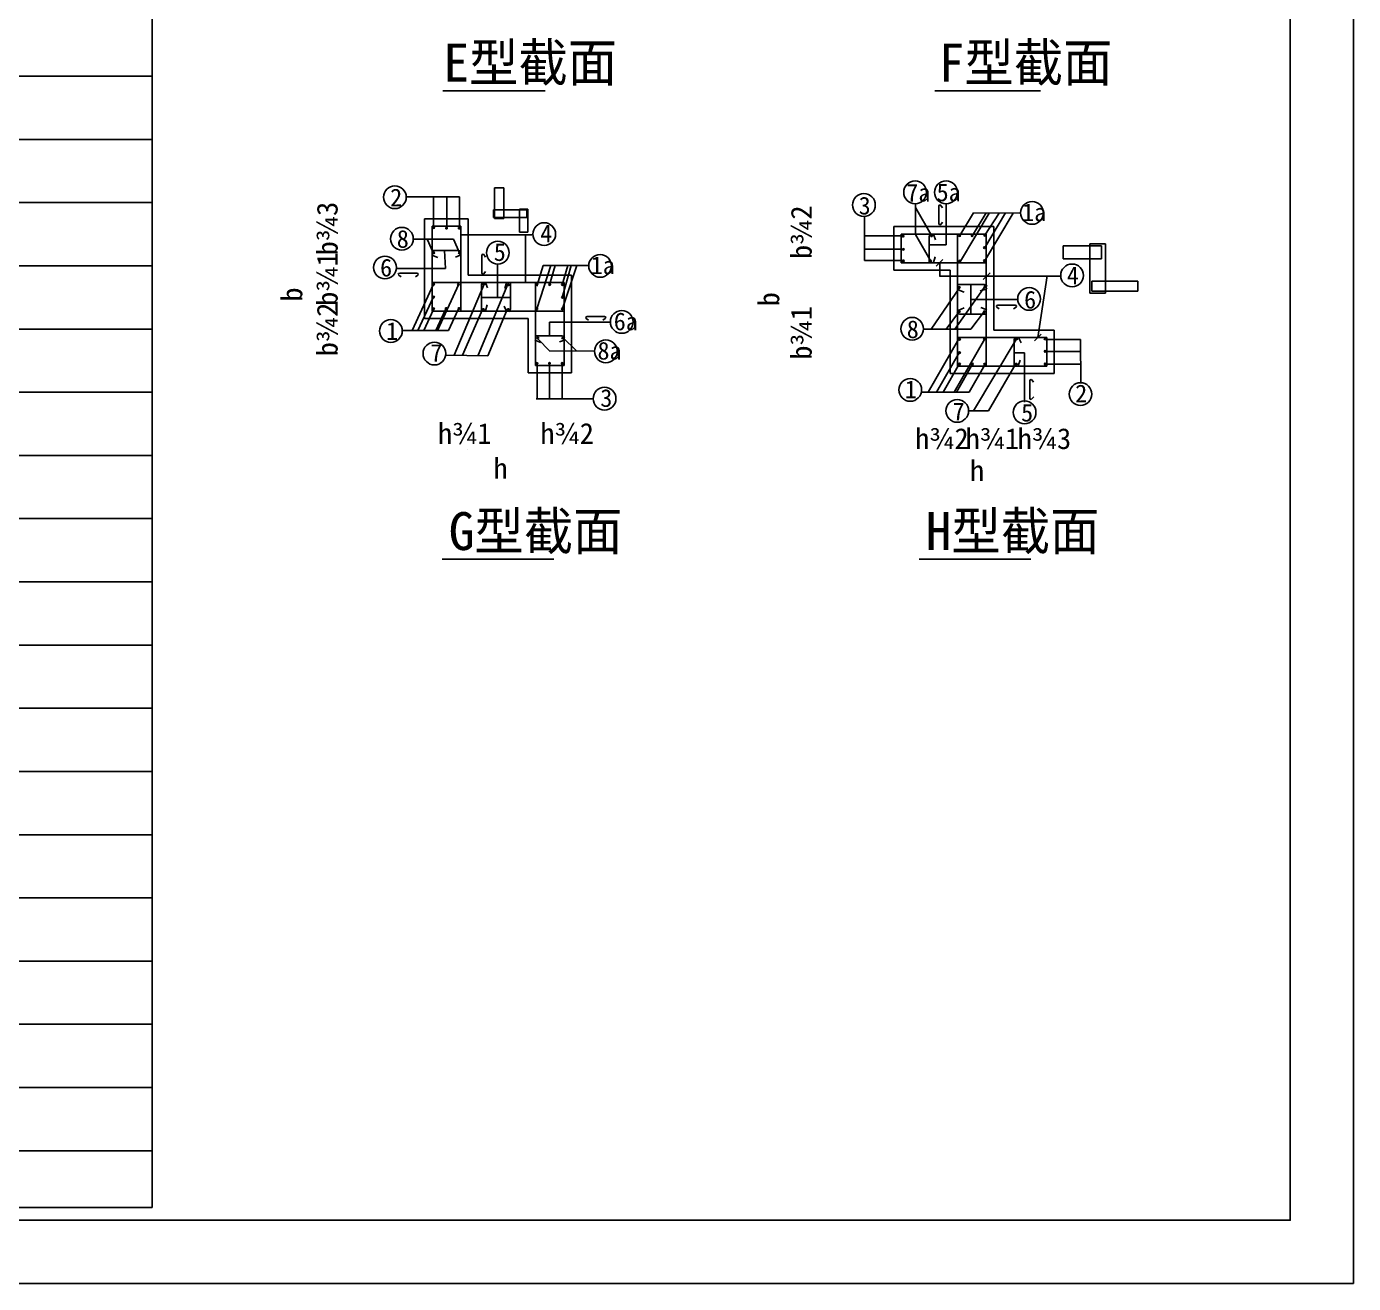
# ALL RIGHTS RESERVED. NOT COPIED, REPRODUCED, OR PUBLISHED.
# Model space of a CAD drawing. Header units: metres. Extents: x 2966 to 62366, y 6132 to 48032.
# Drawn here: x 41371 to 62366, y 6132 to 26017 of the extents above; entities that cross this region are included whole.
import ezdxf

# ---------------------------------------------------------------- set-up
doc = ezdxf.new("R2010")
doc.units = ezdxf.units.M
for name, color, linetype in [('BIAO', 3, 'Continuous'), ('DIM', 1, 'Continuous'), ('S-BAR', 1, 'Continuous'), ('S-THIN', 3, 'Continuous'), ('S-TXT', 7, 'Continuous'), ('TK', 7, 'Continuous'), ('Z', 4, 'Continuous')]:
    doc.layers.add(name, color=color, linetype=linetype)

msp = doc.modelspace()

# ---------------------------------------------------------------- linework, layer by layer
at = {"layer": 'BIAO'}
for p, q in [((43357.77, 46831.92), (43357.77, 7331.92)), ((43357.77, 25231.92), (24143.77, 25231.92)), ((43357.77, 24231.92), (24143.77, 24231.92)), ((43357.77, 23231.92), (24143.77, 23231.92)), ((43357.77, 22231.92), (24143.77, 22231.92)), ((43357.77, 21231.92), (24143.77, 21231.92)), ((43357.77, 20231.92), (24143.77, 20231.92)), ((43357.77, 19231.92), (24143.77, 19231.92)), ((43357.77, 18231.92), (24143.77, 18231.92)), ((43357.77, 17231.92), (24143.77, 17231.92)), ((43357.77, 16231.92), (24143.77, 16231.92)), ((43357.77, 15231.92), (24143.77, 15231.92)), ((43357.77, 14231.92), (24143.77, 14231.92)), ((43357.77, 13231.92), (24143.77, 13231.92)), ((43357.77, 12231.92), (24143.77, 12231.92)), ((43357.77, 11231.92), (24143.77, 11231.92)), ((43357.77, 10231.92), (24143.77, 10231.92)), ((43357.77, 9231.92), (24143.77, 9231.92)), ((43357.77, 8231.92), (24143.77, 8231.92)), ((43357.77, 7331.92), (24143.77, 7331.92))]:
    msp.add_line(p, q, dxfattribs=at)
at = {"layer": 'DIM'}
for p, q in [((48220.25, 23323.39), (47375.06, 23323.39)), ((47808.22, 22849.65), (47808.22, 23323.39)), ((48019.09, 22839.09), (48019.09, 23323.39)), ((48220.25, 22839.09), (48220.25, 23323.39)), ((55434.2, 22726.74), (55434.2, 23222.17)), ((55684.2, 22723.01), (55434.2, 23156.02)), ((55809.26, 23190.37), (55804.74, 23173.39)), ((55804.74, 23173.39), (55804.74, 22901.89)), ((55804.74, 22901.89), (55804.74, 23173.39)), ((55822.84, 23197.16), (55809.26, 23190.37)), ((55823.48, 23197.16), (55834.79, 23188.1)), ((55834.79, 23188.1), (55862.36, 23150.76)), ((55923.96, 22563.28), (55923.96, 23222.17)), ((54631.13, 22313.7), (54631.13, 23012.28)), ((55809.26, 22884.92), (55804.74, 22901.89)), ((55822.84, 22878.12), (55809.26, 22884.92)), ((55823.48, 22878.12), (55834.79, 22887.18)), ((55834.79, 22887.18), (55863.28, 22923.59)), ((56139.56, 22710.75), (56356.13, 23070.32)), ((56146.14, 22307.43), (56603.17, 23066.89)), ((56338.12, 22710.75), (56554.7, 23070.32)), ((56356.13, 23070.32), (57094.88, 23066.89)), ((56525.75, 22511.49), (56860.64, 23067.97)), ((56525.75, 22307.43), (56982.79, 23066.89)), ((56535.94, 22714.14), (56759.34, 23066.89)), ((48234.35, 22721.82), (49366.97, 22721.82)), ((49263.63, 22721.54), (49263.63, 21967.8)), ((55224.66, 22705.01), (54631.13, 22705.01)), ((55684.2, 22293.73), (55434.2, 22726.74)), ((55662.22, 22719.77), (55655.04, 22692.82)), ((55655.04, 22692.82), (55655.04, 22281.62)), ((55683.77, 22730.55), (55662.22, 22719.77)), ((55708.84, 22730.55), (55726.8, 22716.18)), ((55726.8, 22716.18), (55754.2, 22645.01)), ((48125.74, 22651.47), (47495.34, 22651.47)), ((47808.22, 22427.34), (47713.71, 22640.92)), ((48207.13, 22473.43), (47783.4, 22473.43)), ((47985.42, 22473.43), (47998.92, 22190.59)), ((48220.25, 22437.89), (48125.74, 22651.47)), ((48234.07, 22466.25), (48207.13, 22473.43)), ((48244.85, 22444.7), (48234.07, 22466.25)), ((55244.64, 22494.11), (54631.13, 22494.11)), ((55664.22, 22563.28), (55923.96, 22563.28)), ((48230.48, 22401.67), (48159.58, 22367.52)), ((48244.85, 22419.62), (48230.48, 22401.67)), ((48579.87, 22410.6), (48575.35, 22393.62)), ((48575.35, 22122.13), (48575.35, 22393.62)), ((48575.35, 22393.62), (48575.35, 22122.13)), ((48593.45, 22417.39), (48579.87, 22410.6)), ((48594.08, 22417.39), (48605.4, 22408.34)), ((48605.4, 22408.34), (48632.97, 22370.99)), ((48822.44, 22259.19), (48822.44, 21724.2)), ((55244.64, 22313.7), (54631.13, 22313.7)), ((55749.46, 22374.4), (55721.69, 22283.45)), ((55821.03, 22276.75), (55821.03, 22068.34)), ((47998.92, 22190.59), (47228.93, 22190.59)), ((47250.94, 22097.52), (47257.73, 22111.1)), ((47250.94, 22096.89), (47259.99, 22085.57)), ((47257.73, 22111.1), (47274.71, 22115.62)), ((47259.99, 22085.57), (47296.41, 22057.08)), ((47274.71, 22115.62), (47546.21, 22115.62)), ((47546.21, 22115.62), (47274.71, 22115.62)), ((47560.92, 22085.57), (47523.57, 22058)), ((47563.18, 22111.1), (47546.21, 22115.62)), ((47569.97, 22096.89), (47560.92, 22085.57)), ((47569.97, 22097.52), (47563.18, 22111.1)), ((48579.87, 22105.15), (48575.35, 22122.13)), ((48593.45, 22098.36), (48579.87, 22105.15)), ((48594.08, 22098.36), (48605.4, 22107.41)), ((48605.4, 22107.41), (48633.89, 22143.82)), ((49445.77, 21551.05), (49668.3, 22237.2)), ((49445.77, 21910.01), (49544.29, 22237.2)), ((49544.29, 22237.2), (50263.06, 22237.2)), ((49646.08, 21931.12), (49732.41, 22237.2)), ((49847.23, 21730.09), (49990.27, 22237.2)), ((49847.23, 21540.49), (50075.86, 22237.2)), ((49847.23, 21931.12), (49933.56, 22237.2)), ((55815.03, 22068.34), (57736.5, 22068.34)), ((57371.41, 21096.13), (57517.9, 22071.38)), ((47808.22, 21941.68), (47471.15, 21207.47)), ((48209.13, 21941.68), (47872.06, 21207.47)), ((48608.92, 21941.68), (48138.41, 20818.49)), ((48987.59, 21941.68), (48517.08, 20818.49)), ((48574.89, 21957.35), (48567.71, 21930.41)), ((48567.71, 21930.41), (48567.71, 21519.2)), ((48596.44, 21968.13), (48574.89, 21957.35)), ((48621.51, 21968.13), (48639.47, 21953.76)), ((48639.47, 21953.76), (48662.24, 21884.95)), ((49030.6, 21549.24), (49030.6, 21960.44)), ((56142.28, 21899.59), (55684.7, 21230.53)), ((56539.54, 21911.95), (56059.66, 21231.73)), ((56529.07, 21935.44), (56105.33, 21935.44)), ((56313.57, 21935.44), (56313.57, 21465.61)), ((56552.42, 21863.68), (56457.8, 21834.44)), ((56556.01, 21928.26), (56529.07, 21935.44)), ((56566.79, 21881.63), (56552.42, 21863.68)), ((56566.79, 21906.71), (56556.01, 21928.26)), ((47808.22, 21740.65), (47563.44, 21207.47)), ((48567.71, 21730.53), (49030.6, 21730.53)), ((56315.1, 21696.56), (57056.3, 21696.56)), ((47807.66, 21540.49), (47657.69, 21207.47)), ((47997.41, 21540.49), (47847.43, 21207.47)), ((48198.56, 21540.49), (48048.59, 21207.47)), ((48586.13, 21540.49), (48269.41, 20818.49)), ((48977.02, 21540.49), (48671.42, 20807.36)), ((48958.84, 21525.88), (48926.54, 21594.7)), ((48976.8, 21511.51), (48958.84, 21525.88)), ((49001.87, 21511.51), (49023.42, 21522.29)), ((49023.42, 21522.29), (49030.6, 21549.24)), ((50218.37, 21410.98), (50225.16, 21424.56)), ((50225.16, 21424.56), (50242.14, 21429.08)), ((50242.14, 21429.08), (50513.63, 21429.08)), ((50513.63, 21429.08), (50242.14, 21429.08)), ((50530.61, 21424.56), (50513.63, 21429.08)), ((50537.4, 21410.98), (50530.61, 21424.56)), ((56132.78, 21515.83), (55919.88, 21230.96)), ((56096.34, 21519.41), (56110.7, 21537.37)), ((56096.34, 21494.33), (56107.12, 21472.78)), ((56107.12, 21472.78), (56134.06, 21465.61)), ((56110.7, 21525.52), (56205.33, 21566.61)), ((56134.06, 21465.61), (56557.79, 21465.61)), ((56527.2, 21514.97), (56314.31, 21230.1)), ((56716.62, 21590.11), (56723.41, 21603.68)), ((56716.62, 21589.47), (56725.67, 21578.16)), ((56723.41, 21603.68), (56740.39, 21608.2)), ((56725.67, 21578.16), (56762.08, 21549.67)), ((57011.88, 21608.2), (56740.39, 21608.2)), ((56740.39, 21608.2), (57011.88, 21608.2)), ((57026.6, 21578.16), (56989.25, 21550.58)), ((57028.86, 21603.68), (57011.88, 21608.2)), ((57035.65, 21589.47), (57026.6, 21578.16)), ((57035.65, 21590.11), (57028.86, 21603.68)), ((48048.59, 21207.47), (47326.24, 21207.47)), ((49643.14, 21123.2), (49646.5, 21339.89)), ((49646.5, 21339.89), (50594.86, 21339.89)), ((50218.37, 21410.35), (50227.42, 21399.04)), ((50227.42, 21399.04), (50263.83, 21370.54)), ((50528.35, 21399.04), (50491, 21371.46)), ((50537.4, 21410.35), (50528.35, 21399.04)), ((56314.31, 21230.1), (55558.59, 21230.1)), ((49843.94, 21123.81), (49420.2, 21123.81)), ((49458.6, 21075.95), (49652.13, 20882.56)), ((49867.29, 21052.04), (49805.97, 21027.39)), ((49870.88, 21116.63), (49843.94, 21123.81)), ((49857.8, 21097.06), (50070.45, 20884.55)), ((49881.66, 21070), (49867.29, 21052.04)), ((49881.66, 21095.08), (49870.88, 21116.63)), ((56123.76, 21075.78), (55637.44, 20233.45)), ((56533.35, 21075.78), (56047.03, 20233.45)), ((57027.48, 21063.41), (56355.86, 19937.17)), ((57005.5, 21088.38), (56998.32, 21061.43)), ((56998.32, 21061.43), (56998.32, 20650.23)), ((57027.05, 21099.16), (57005.5, 21088.38)), ((57052.12, 21099.16), (57070.08, 21084.79)), ((57070.08, 21084.79), (57109.31, 21013.66)), ((57502.37, 21065.79), (58046.88, 21065.79)), ((58046.88, 21065.79), (58052.99, 20385.33)), ((48671.42, 20807.36), (48004.4, 20818.49)), ((49652.13, 20882.56), (50354.35, 20885.91)), ((56133.75, 20866.84), (55768.06, 20233.45)), ((56992.88, 20856.68), (57161.97, 20856.68)), ((57161.97, 20856.68), (57161.97, 20076.68)), ((57510.44, 20873.67), (58048.61, 20873.67)), ((49452.22, 20676.82), (49452.22, 20117.26)), ((49646.08, 20674.75), (49646.08, 20125.75)), ((49847.23, 20674.75), (49847.23, 20125.75)), ((56133.75, 20686.43), (55872.22, 20233.45)), ((56344.53, 20686.43), (56083.01, 20233.45)), ((56533.35, 20666.46), (56283.35, 20233.45)), ((57027.48, 20691.15), (56592.18, 19937.17)), ((57510.44, 20674.51), (58050.39, 20674.51)), ((57252.06, 20428.29), (57247.54, 20411.32)), ((57247.54, 20411.32), (57247.54, 20139.82)), ((57247.54, 20139.82), (57247.54, 20411.32)), ((57265.63, 20435.08), (57252.06, 20428.29)), ((57266.27, 20435.08), (57277.58, 20426.03)), ((57277.58, 20426.03), (57305.16, 20388.68)), ((56283.35, 20233.45), (55527.62, 20233.45)), ((57277.58, 20125.1), (57306.07, 20161.52)), ((49435.2, 20125.75), (50343.78, 20125.75)), ((57252.06, 20122.84), (57247.54, 20139.82)), ((57265.63, 20116.05), (57252.06, 20122.84)), ((57266.27, 20116.05), (57277.58, 20125.1)), ((56592.18, 19937.17), (56281.21, 19937.17)), ((48349.34, 19323), (48349.34, 19323))]:
    msp.add_line(p, q, dxfattribs=at)
for points in [[(55867.87, 22330.58), (55761.8, 22224.52)], [(56615.46, 22121.37), (56509.4, 22015.31)], [(57426.95, 21149.16), (57320.88, 21043.1)]]:
    msp.add_lwpolyline(points, dxfattribs=at)
at = {"layer": 'S-BAR'}
for p, q in [((48776.8, 23467.09), (48776.8, 22981.44)), ((48924.71, 23467.09), (48776.8, 23467.09)), ((48924.71, 22981.44), (48924.71, 23467.09)), ((49288.51, 23115.88), (48759.76, 23115.88)), ((48759.76, 23115.88), (48759.76, 22994.49)), ((49302.8, 23126.59), (49170.61, 23126.59)), ((49170.61, 23126.59), (49170.61, 22762.43)), ((49288.51, 22994.49), (49288.51, 23115.88)), ((49302.8, 22762.43), (49302.8, 23126.59)), ((48759.76, 22994.49), (49288.51, 22994.49)), ((48776.8, 22981.44), (48924.71, 22981.44)), ((47787.02, 22860.02), (47787.02, 21514.2)), ((48240.62, 22860.02), (48240.62, 21514.2)), ((49170.61, 22762.43), (49302.8, 22762.43)), ((55210.14, 22735.02), (56555.96, 22735.02)), ((56102.36, 22735.02), (56102.36, 20644.21)), ((56555.96, 22735.02), (56555.96, 20644.21)), ((57773.8, 22545.98), (58379.91, 22545.98)), ((57773.8, 22344.07), (57773.8, 22545.98)), ((58193.42, 22577.04), (58442.08, 22577.04)), ((58193.42, 21800.49), (58193.42, 22577.04)), ((58379.91, 22545.98), (58379.91, 22344.07)), ((58442.08, 22577.04), (58442.08, 21800.49)), ((55210.14, 22281.42), (56555.96, 22281.42)), ((58379.91, 22344.07), (57773.8, 22344.07)), ((47787.02, 21967.8), (49877.83, 21967.8)), ((49424.23, 21967.8), (49424.23, 20654.03)), ((58224.5, 21986.86), (58954.94, 21986.86)), ((58224.5, 21831.56), (58224.5, 21986.86)), ((58954.94, 21986.86), (58954.94, 21831.56)), ((58442.08, 21800.49), (58193.42, 21800.49)), ((58954.94, 21831.56), (58224.5, 21831.56)), ((47787.02, 21514.2), (49877.83, 21514.2)), ((49877.83, 21529.43), (49877.83, 20654.03)), ((56102.36, 21097.81), (57513.05, 21097.81)), ((56540.72, 20644.21), (57513.05, 20644.21))]:
    msp.add_line(p, q, dxfattribs=at)
for points in [[(47800.54, 22835.8, 1), (47825.95, 22835.8, 1)], [(48002.87, 22828.23, 1), (48028.28, 22828.23, 1)], [(48204.02, 22828.23, 1), (48229.43, 22828.23, 1)], [(55226.55, 22700.57, 1), (55251.96, 22700.57, 1)], [(55677.08, 22706.05, 1), (55702.49, 22706.05, 1)], [(56121.73, 22709.42, 1), (56147.14, 22709.42, 1)], [(56320.29, 22709.42, 1), (56345.7, 22709.42, 1)], [(56519.24, 22712.86, 1), (56544.65, 22712.86, 1)], [(55230.51, 22491.33, 1), (55255.92, 22491.33, 1)], [(56511.66, 22518.24, 1), (56537.07, 22518.24, 1)], [(47798.75, 22436.93, 1), (47824.16, 22436.93, 1)], [(48204.82, 22435.84, 1), (48230.23, 22435.84, 1)], [(55230.51, 22310.92, 1), (55255.92, 22310.92, 1)], [(55664.31, 22308.32, 1), (55689.72, 22308.32, 1)], [(56121.99, 22309.45, 1), (56147.4, 22309.45, 1)], [(56511.66, 22314.18, 1), (56537.07, 22314.18, 1)], [(47799.36, 21937.91, 1), (47824.77, 21937.91, 1)], [(48190.84, 21932.75, 1), (48216.25, 21932.75, 1)], [(48593.95, 21941.07, 1), (48619.36, 21941.07, 1)], [(48981.84, 21931.93, 1), (49007.25, 21931.93, 1)], [(49433.92, 21937.48, 1), (49459.33, 21937.48, 1)], [(49636.03, 21935.43, 1), (49661.44, 21935.43, 1)], [(49837.19, 21935.43, 1), (49862.6, 21935.43, 1)], [(56115.34, 21890.87, 1), (56140.75, 21890.87, 1)], [(56524.4, 21901.59, 1), (56549.81, 21901.59, 1)], [(47799.36, 21736.88, 1), (47824.77, 21736.88, 1)], [(49837.19, 21734.4, 1), (49862.6, 21734.4, 1)], [(47800.23, 21552.65, 1), (47825.64, 21552.65, 1)], [(47998.49, 21556.44, 1), (48023.9, 21556.44, 1)], [(48199.64, 21556.44, 1), (48225.05, 21556.44, 1)], [(48585.06, 21540.74, 1), (48610.47, 21540.74, 1)], [(48979.27, 21540.39, 1), (49004.68, 21540.39, 1)], [(49432.15, 21551.74, 1), (49457.56, 21551.74, 1)], [(49835.23, 21550.97, 1), (49860.64, 21550.97, 1)], [(56115.34, 21506.51, 1), (56140.75, 21506.51, 1)], [(56511.57, 21504.39, 1), (56536.98, 21504.39, 1)], [(49447.24, 21091.78, 1), (49472.65, 21091.78, 1)], [(49842.44, 21090.67, 1), (49867.85, 21090.67, 1)], [(56120.7, 21068.18, 1), (56146.11, 21068.18, 1)], [(56513.57, 21069.74, 1), (56538.98, 21069.74, 1)], [(57024.29, 21076.79, 1), (57049.7, 21076.79, 1)], [(57471.03, 21075, 1), (57496.44, 21075, 1)], [(56120.75, 20858.45, 1), (56146.16, 20858.45, 1)], [(57475.25, 20878.03, 1), (57500.66, 20878.03, 1)], [(49435.78, 20687.54, 1), (49461.19, 20687.54, 1)], [(49632.39, 20687.54, 1), (49657.8, 20687.54, 1)], [(49833.54, 20687.54, 1), (49858.95, 20687.54, 1)], [(56120.75, 20678.04, 1), (56146.16, 20678.04, 1)], [(56325.43, 20678.04, 1), (56350.84, 20678.04, 1)], [(56517.68, 20675.53, 1), (56543.09, 20675.53, 1)], [(57017.88, 20674.72, 1), (57043.29, 20674.72, 1)], [(57475.25, 20678.87, 1), (57500.66, 20678.87, 1)]]:
    msp.add_lwpolyline(points, format="xyb", close=True, dxfattribs=at)
at = {"layer": 'S-THIN'}
for p, q in [((47669.82, 22977.22), (47669.82, 21397)), ((47669.82, 22977.22), (48357.82, 22977.22)), ((48357.82, 22977.22), (48357.82, 22085)), ((47787.02, 22860.02), (48240.62, 22860.02)), ((55092.94, 22852.22), (56673.16, 22852.22)), ((55092.94, 22852.22), (55092.94, 22164.22)), ((55210.14, 22735.02), (55210.14, 22281.42)), ((56673.16, 22852.22), (56673.16, 22214.22)), ((48357.82, 22085), (49995.03, 22085)), ((49995.03, 22085), (49995.03, 21447)), ((55092.94, 22164.22), (55985.16, 22164.22)), ((55985.16, 22164.22), (55985.16, 20527.01)), ((56673.16, 22214.22), (56673.16, 21215.01)), ((49877.83, 21967.8), (49877.83, 21514.2)), ((49995.03, 21447), (49995.03, 20536.83)), ((47669.82, 21397), (48307.82, 21397)), ((48307.82, 21397), (49307.03, 21397)), ((49307.03, 21397), (49307.03, 20536.83)), ((56673.16, 21215.01), (57630.25, 21215.01)), ((57630.25, 21215.01), (57630.25, 20527.01)), ((57513.05, 21097.81), (57513.05, 20644.21)), ((49424.23, 20654.03), (49877.83, 20654.03)), ((56102.36, 20644.21), (56555.96, 20644.21)), ((49307.03, 20536.83), (49995.03, 20536.83)), ((55985.16, 20527.01), (56623.16, 20527.01)), ((56623.16, 20527.01), (57630.25, 20527.01))]:
    msp.add_line(p, q, dxfattribs=at)
at = {"layer": 'TK'}
for p, q in [((47878.77, 22363.54), (47783.31, 22401.67)), ((48966.73, 21965.15), (48938.96, 21874.2)), ((56207.41, 21812.79), (56111.95, 21850.92)), ((48661.42, 21612.38), (48633.65, 21521.43)), ((56563.25, 21533.1), (56467.79, 21571.23)), ((49510.35, 21019.1), (49414.89, 21057.23)), ((57089.88, 20738.5), (57062.11, 20647.55))]:
    msp.add_line(p, q, dxfattribs=at)
for points in [[(2965.94, 6131.92), (62365.94, 6131.92), (62365.94, 48031.92), (2965.94, 48031.92)], [(5465.94, 7131.92), (61365.94, 7131.92), (61365.94, 47031.92), (5465.94, 47031.92)]]:
    msp.add_lwpolyline(points, close=True, dxfattribs=at)
for centre in [(55430.02, 23394.01), (55919.53, 23394.01), (47198.83, 23316.83), (54620.69, 23194.1), (57280.26, 23069.01), (49561.77, 22732.95), (47309.86, 22659.65), (48827.75, 22439.35), (47042.14, 22205.15), (50446.03, 22230.64), (57914, 22080), (57233.85, 21708.89), (50788.4, 21343.89), (55383.44, 21235.23), (47135.42, 21201.06), (47824.37, 20844.05), (50537.32, 20879.35), (55353.36, 20269.26), (58047.02, 20202.25), (50516.19, 20129.75), (56096.9, 19937.03), (57162.16, 19913.21)]:
    msp.add_circle(centre, 180, dxfattribs=at)
at = {"layer": 'Z'}
for points in [[(47957.07, 25001.69), (49576.01, 25001.69)], [(55742.56, 25001.69), (57414.76, 25001.69)], [(47948.27, 17589.4), (49714.02, 17589.4)], [(55496.23, 17589.4), (57262.65, 17589.4)]]:
    msp.add_lwpolyline(points, dxfattribs=at)

# ---------------------------------------------------------------- texts
at = {"layer": 'S-TXT'}
for s, height, p in [('7a', 280, (55290.87, 23248.76)), ('5a', 280, (55770.36, 23253.58)), ('2', 280, (47124.17, 23172.65)), ('3', 280, (54536.69, 23044.03)), ('1a', 280, (57123.69, 22938.3)), ('8', 280, (47228.86, 22516.74)), ('4', 280, (49497.86, 22602.97)), ('5', 280, (48763.84, 22309.37)), ('6', 280, (46964.67, 22062.8)), ('1a', 280, (50297.64, 22100.09)), ('4', 280, (57829.94, 21939.98)), ('6', 280, (57155.18, 21555.69)), ('6a', 280, (50662.23, 21212.38)), ('1', 280, (47059.86, 21059.81)), ('8', 280, (55298.07, 21088.11)), ('8a', 280, (50404.46, 20748.43)), ('7', 280, (47760.47, 20714.08)), ('1', 280, (55267.37, 20136.67)), ('3', 280, (50449.1, 20000.11)), ('2', 280, (57963.02, 20072.28)), ('7', 280, (56022.97, 19786.95)), ('5', 280, (57107.2, 19768.52)), ('h%%1901', 330, (47879.77, 19414.14)), ('h%%1902', 330, (49499.77, 19414.14)), ('h%%1902', 330, (55429.5, 19332.72)), ('h%%1901', 330, (56228.2, 19332.72)), ('h%%1903', 330, (57051.87, 19332.72)), ('h', 330, (48757.51, 18861.72)), ('h', 330, (56297.83, 18826.91))]:
    msp.add_text(s, height=height, dxfattribs=at).set_placement(p)
for s, p in [('b%%1903', (46292.94, 22397.1)), ('b%%1902', (53793.74, 22339.23)), ('b%%1901', (46292.94, 21598.93)), ('b', (45733.48, 21665.43)), ('b%%1902', (46292.94, 20800.76)), ('b', (53280.03, 21590.73)), ('b%%1901', (53793.74, 20746.65))]:
    msp.add_text(s, height=330, rotation=90, dxfattribs=at).set_placement(p)
at = {"layer": 'Z'}
for s, p in [('E型截面', (47965.38, 25147.34)), ('F型截面', (55802.93, 25147.34)), ('G型截面', (48049.83, 17735.05)), ('H型截面', (55597.79, 17735.05))]:
    msp.add_text(s, height=600, dxfattribs=at).set_placement(p)

doc.saveas('drawing.dxf')
